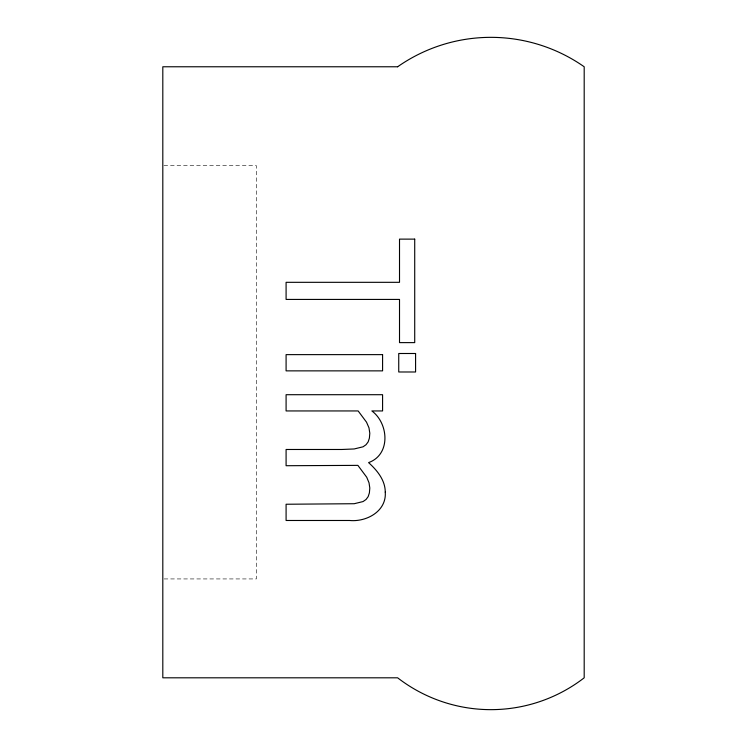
<?xml version="1.0" encoding="UTF-8"?>
<svg xmlns="http://www.w3.org/2000/svg" width="747" height="747" viewBox="0 0 747 747"><rect width="100%" height="100%" fill="white"/><g stroke="black" fill="none" stroke-linecap="round" stroke-linejoin="round"><path stroke-width="0.56" stroke-dasharray="3.73 2.8" d="M163.957 165.647L256.38 165.647L256.38 578.934L163.957 578.934"/><path stroke-width="1.12" d="M385.265 492.152C386.666 511.247 366.516 522.144 349.587 520.482L286.092 520.482L286.092 504.244L354.209 503.721L363.061 501.564L366.058 499.472L368.159 496.643L369.392 492.88L369.802 488.006L369.027 482.805L366.73 477.249L357.878 465.372L286.092 465.717L286.092 449.479L341.893 449.479L354.209 448.956L363.061 446.799L366.058 444.698L368.159 441.869L369.392 438.115L369.802 433.232L368.981 427.835L366.516 422.176L358.14 410.943L286.092 410.943L286.092 394.705L382.585 394.705L382.585 410.943L371.875 410.943C388.767 423.521 390.877 454.662 368.588 462.608C377.076 470.321 385.228 480.069 385.265 492.152M397.628 66.772L162.809 66.772L162.809 677.809L397.628 677.809A152.565 152.565 0 0 0 584.191 677.809L584.191 66.772A162.566 162.566 0 0 0 397.628 66.772M414.716 239.124L399.514 239.124L399.514 282.319L286.092 282.319L286.092 299.426L399.514 299.426L399.514 342.621L414.716 342.621L414.716 239.124M415.584 353.499L398.739 353.499L398.739 371.987L415.584 371.987L415.584 353.499M382.585 354.629L286.092 354.629L286.092 370.867L382.585 370.867L382.585 354.629"/></g></svg>
